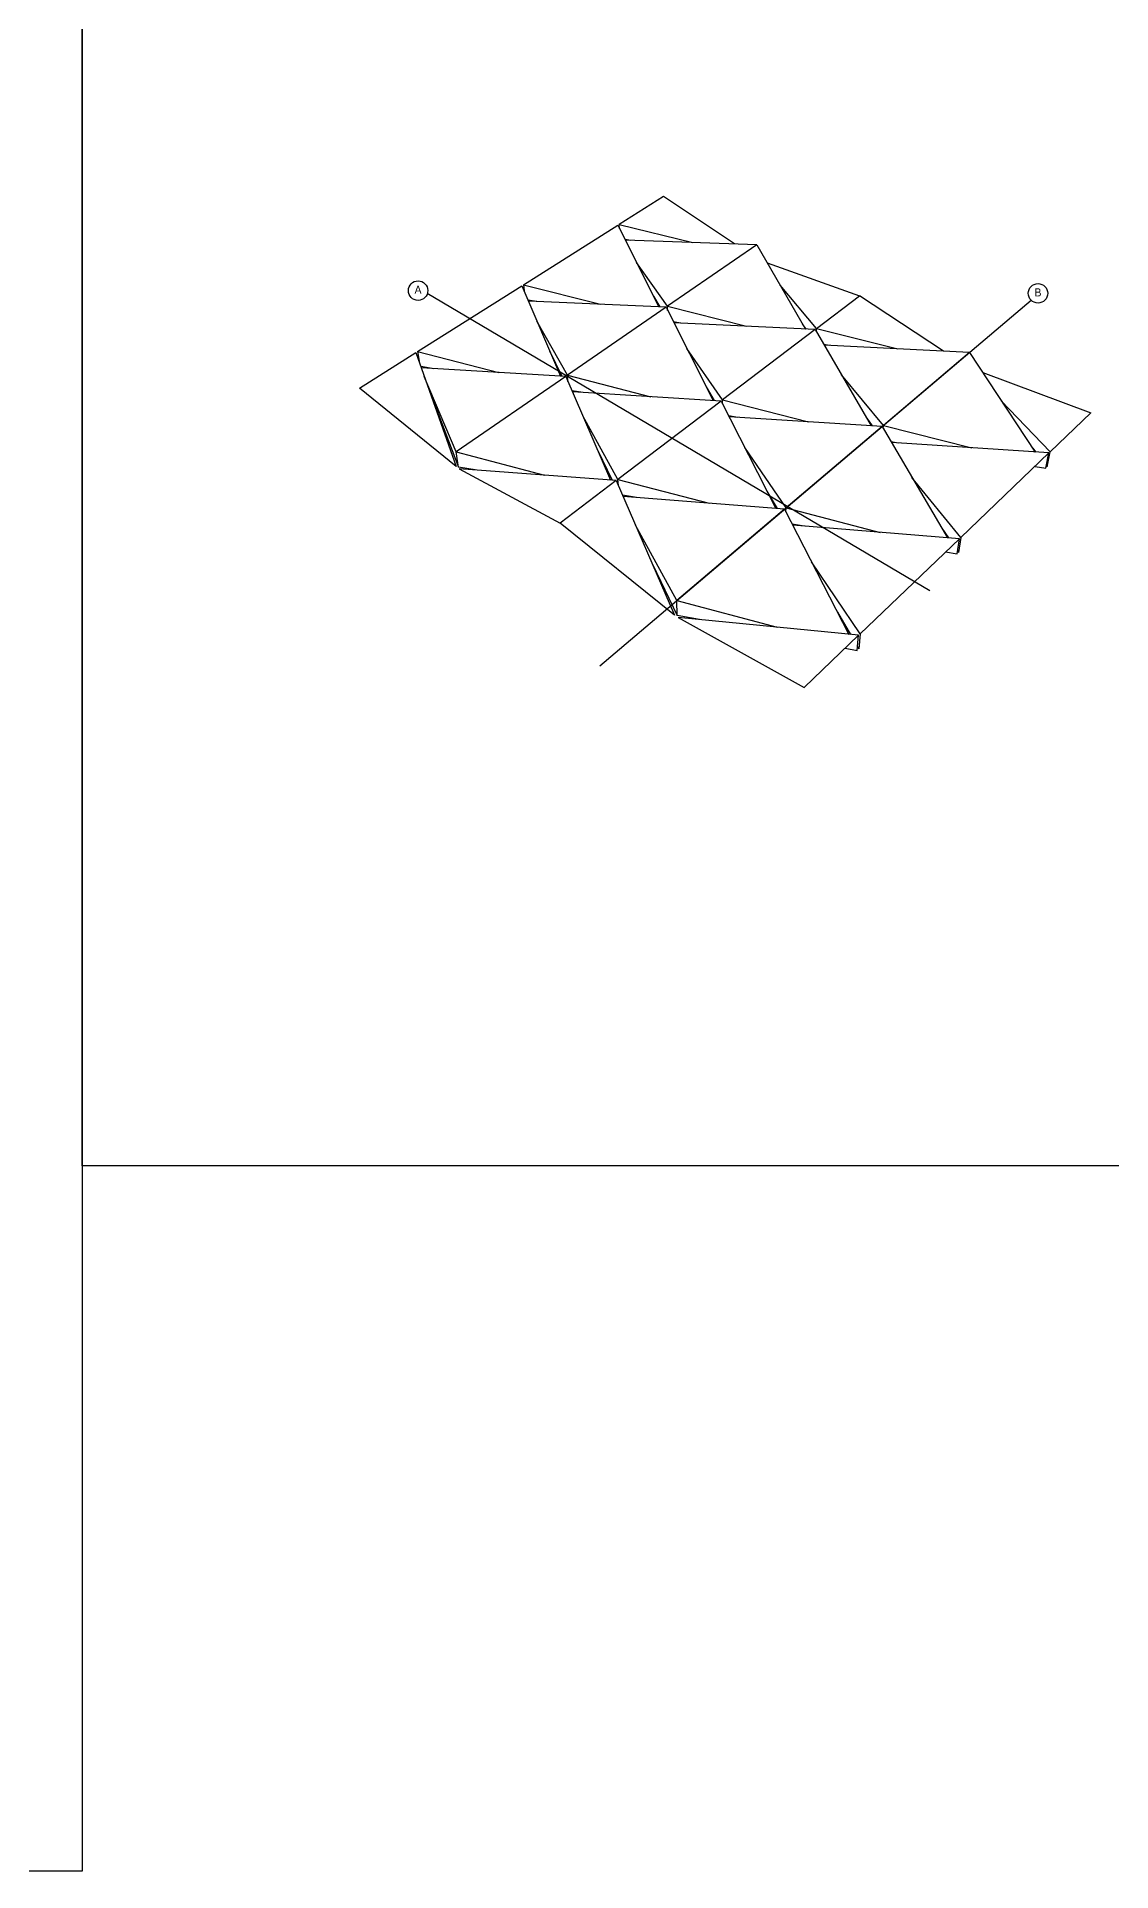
# Model space of a CAD drawing. Header units: millimetres. Extents: x 7297 to 60227, y -7497 to 19324.
# Drawn here: x 19291 to 25557, y -2069 to 8627 of the extents above; entities that cross this region are included whole.
import ezdxf

# ---------------------------------------------------------------- set-up
doc = ezdxf.new("R2010")
doc.units = ezdxf.units.MM
for name, color, linetype in [('Make2D_PANEL', 252, 'Continuous'), ('NS_COL_RED', 1, 'Continuous'), ('NS_FORM', 7, 'Continuous'), ('NS_TEXT', 2, 'Continuous'), ('NS_TEXT_TITLE', 141, 'Continuous')]:
    doc.layers.add(name, color=color, linetype=linetype)
doc.styles.add('HFS', font='')
doc.styles.get('HFS').set_extended_font_data('HYwulM')

msp = doc.modelspace()

# ---------------------------------------------------------------- linework, layer by layer
at = {"layer": 'Make2D_PANEL'}
for p, q in [((22945.1, 7694.34), (22688.35, 7532.67)), ((23359.55, 7418.36), (22945.1, 7694.34)), ((22128.69, 7180.26), (22680.26, 7527.57)), ((22680.26, 7527.57), (22918.7, 7051.33)), ((22689.65, 7508.82), (22688.35, 7532.67)), ((22688.35, 7532.67), (23116.23, 7426.68)), ((22755.04, 7439.04), (22722.26, 7443.69)), ((23490.21, 7413.9), (22724.06, 7440.09)), ((23490.21, 7413.9), (22969.34, 7055.21)), ((23490.21, 7413.9), (23773.4, 6922.68)), ((22969.34, 7055.21), (22788.57, 7311.24)), ((23550.7, 7308.97), (24088.28, 7115.77)), ((21511.16, 6791.41), (22119.79, 7174.65)), ((22119.79, 7174.65), (22345.13, 6648.34)), ((22128.69, 7180.26), (22132.57, 7144.79)), ((22128.69, 7180.26), (22578.14, 7066.82)), ((23838.41, 6925.93), (23626.15, 7178.1)), ((22208.01, 7083.66), (22155.35, 7091.58)), ((22960.92, 7049.41), (22157.77, 7085.94)), ((22887.16, 7114.33), (22923.98, 7051.09)), ((23838.41, 6925.93), (24088.28, 7115.77)), ((24579.28, 6793.63), (24088.28, 7115.77)), ((22385.22, 6652.97), (22208, 6968.62)), ((22960.92, 7049.41), (22385.22, 6652.97)), ((22960.92, 7049.41), (23235.28, 6505.78)), ((22969.34, 7055.21), (23430.66, 6939.16)), ((22970.05, 7031.31), (22969.34, 7055.21)), ((23045.53, 6957.67), (23004.07, 6963.9)), ((23830.52, 6919.94), (23006.27, 6959.56)), ((23755.47, 6953.79), (23776.8, 6922.52)), ((23830.52, 6919.94), (23290.43, 6509.6)), ((23830.52, 6919.94), (24157.4, 6358.14)), ((23837.45, 6908.04), (23838.41, 6925.93)), ((23838.41, 6925.93), (24312.15, 6807.15)), ((21172.62, 6578.23), (21501.3, 6785.2)), ((21501.3, 6785.2), (21736.54, 6120.27)), ((21511.16, 6791.41), (21522.85, 6724.3)), ((21511.16, 6791.41), (21984.81, 6669.38)), ((22282.04, 6795.68), (22353.33, 6647.87)), ((23290.43, 6509.6), (23082.47, 6808.56)), ((23911.22, 6827.44), (23881.76, 6831.87)), ((24730.06, 6786), (23883.53, 6828.84)), ((24730.06, 6786), (24228.48, 6361.04)), ((24730.06, 6786), (25113.25, 6205.15)), ((21606.04, 6691.48), (21530.16, 6703.63)), ((22375.89, 6646.55), (21532.95, 6695.75)), ((21736.23, 6206.06), (21550.33, 6646.61)), ((22375.89, 6646.55), (21736.23, 6206.06)), ((22375.89, 6646.55), (22636.73, 6041.31)), ((22385.22, 6652.97), (22872.07, 6527.94)), ((22388.39, 6617.55), (22385.22, 6652.97)), ((24228.48, 6361.04), (23983.87, 6656.39)), ((24807.77, 6668.22), (25437.27, 6433.04)), ((21736.54, 6120.27), (21172.62, 6578.23)), ((21574.73, 6577.66), (21750.46, 6117.89)), ((22477.12, 6552.04), (22412.14, 6562.45)), ((23281.67, 6502.95), (22414.99, 6555.83)), ((23194.87, 6585.84), (23241.72, 6505.39)), ((23281.67, 6502.95), (22680.44, 6046.17)), ((23281.67, 6502.95), (23600.45, 5876.45)), ((23290.41, 6485.78), (23290.43, 6509.6)), ((23290.43, 6509.6), (23791.11, 6381.45)), ((25201.18, 6206.98), (24915.72, 6504.58)), ((25437.27, 6433.04), (25201.18, 6206.98)), ((22680.44, 6046.17), (22474.96, 6416.67)), ((23379.07, 6407.66), (23325.82, 6416.19)), ((24220.33, 6354.14), (23328.52, 6410.88)), ((24220.33, 6354.14), (23660.87, 5880.14)), ((24131.55, 6402.57), (24162.07, 6357.84)), ((24220.33, 6354.14), (24601.46, 5705.26)), ((24226.74, 6343.23), (24228.48, 6361.04)), ((24228.48, 6361.04), (24743.67, 6229.61)), ((21736.23, 6206.06), (22252.18, 6070.51)), ((21750.46, 6117.89), (21736.23, 6206.06)), ((22560.24, 6218.8), (22646.17, 6040.59)), ((23660.87, 5880.14), (23419.31, 6232.44)), ((24313.56, 6258.07), (24272.94, 6264.57)), ((25193.71, 6199.82), (24275.27, 6260.6)), ((25098.64, 6227.3), (25116.11, 6204.96)), ((25183.5, 6118.81), (25201.18, 6206.98)), ((21847.97, 6101.21), (21750.46, 6117.89)), ((21754.11, 6108.34), (22343.63, 5790.27)), ((22670.66, 6038.74), (21754.11, 6108.34)), ((24679.66, 5707.62), (25193.71, 6199.82)), ((25112.29, 6121.87), (25176.08, 6111.65)), ((25176.08, 6111.65), (25193.71, 6199.82)), ((25178.74, 6124.91), (25183.5, 6118.81)), ((22670.66, 6038.74), (22343.63, 5790.27)), ((22670.66, 6038.74), (23010.7, 5254.98)), ((22682.68, 6011.03), (22680.44, 6046.17)), ((22680.44, 6046.17), (23211.92, 5906.99)), ((24679.66, 5707.62), (24394.94, 6056.87)), ((22789.22, 5940.21), (22707.33, 5954.22)), ((23651.77, 5872.42), (22710.73, 5946.38)), ((23548.67, 5978.21), (23608.28, 5875.84)), ((23010.7, 5254.98), (22343.63, 5790.27)), ((23023.8, 5340.39), (22783.01, 5779.77)), ((23651.77, 5872.42), (23023.8, 5340.39)), ((23651.77, 5872.42), (24026.32, 5142.46)), ((23659.91, 5856.55), (23660.87, 5880.14)), ((23660.87, 5880.14), (24208.68, 5737.16)), ((23766.38, 5773.07), (23696.62, 5785)), ((24671.29, 5699.59), (23699.98, 5778.46)), ((24092.99, 5145.87), (24671.29, 5699.59)), ((24565.26, 5766.89), (24607.65, 5704.76)), ((24657.73, 5611.16), (24671.29, 5699.59)), ((24679.66, 5707.62), (24666.04, 5619.18)), ((24092.99, 5145.87), (23809.25, 5565.51)), ((24590.88, 5622.61), (24657.73, 5611.16)), ((24660.26, 5627.66), (24666.04, 5619.18)), ((22882.23, 5551.09), (23026.42, 5252.1)), ((23026.42, 5252.1), (23023.8, 5340.39)), ((23023.8, 5340.39), (23609.65, 5183.55)), ((23156.13, 5228.28), (23026.42, 5252.1)), ((23959.75, 5272.21), (24035.84, 5141.52)), ((23032, 5240.52), (23766.25, 4833.01)), ((24083.54, 5136.81), (23032, 5240.52)), ((23766.25, 4833.01), (24083.54, 5136.81)), ((24075.23, 5048.74), (24083.54, 5136.81)), ((24092.99, 5145.87), (24084.6, 5057.78)), ((24005.03, 5061.64), (24075.23, 5048.74)), ((24077.27, 5070.37), (24084.6, 5057.78))]:
    msp.add_line(p, q, dxfattribs=at)
at = {"layer": 'NS_COL_RED'}
for p, q in [((24498.55, 5395.75), (21568.79, 7128.96)), ((22573.75, 4959.08), (25090.01, 7090.97))]:
    msp.add_line(p, q, dxfattribs=at)
at = {"layer": 'NS_FORM'}
for points in [[(7297.45, 19323.52), (19555.55, 19323.52), (19555.55, -2069.48), (7297.45, -2069.48)], [(19555.55, 19323.52), (31813.65, 19323.52), (31813.65, 2043.6), (19555.55, 2043.6)]]:
    msp.add_lwpolyline(points, close=True, dxfattribs=at)
at = {"layer": 'NS_TEXT'}
for centre in [(21514.92, 7146.54), (25129.91, 7130.77)]:
    msp.add_circle(centre, 56.67, dxfattribs=at)

# ---------------------------------------------------------------- texts
at = {"layer": 'NS_TEXT_TITLE', "style": 'HFS'}
for s, p in [('A', (21494.31, 7128.6)), ('B', (25109.3, 7112.83))]:
    msp.add_text(s, height=46.67, dxfattribs=at).set_placement(p)

doc.saveas('drawing.dxf')
